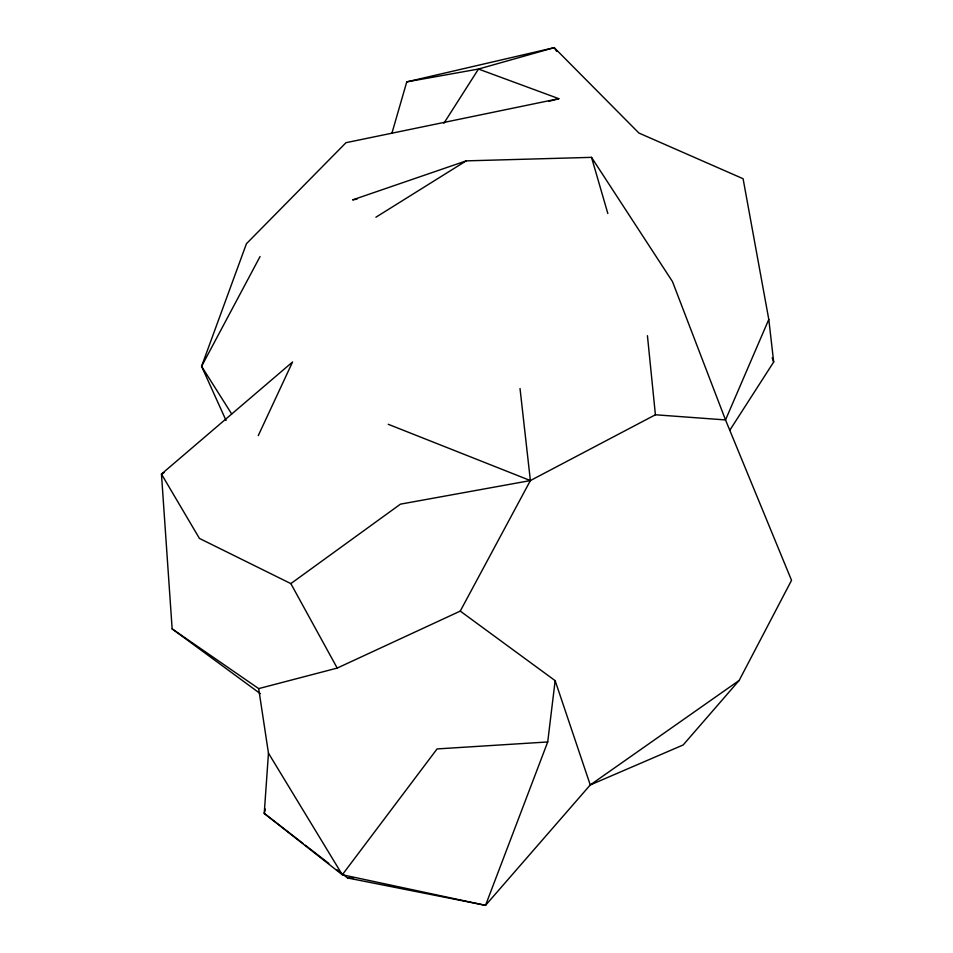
<?xml version="1.0" encoding="UTF-8"?>
<svg xmlns="http://www.w3.org/2000/svg" width="953" height="953" viewBox="0 0 953 953"><rect width="100%" height="100%" fill="white"/><g stroke="black" fill="none" stroke-linecap="round" stroke-linejoin="round"><path stroke-width="1.43" d="M258.251 435.64L292.571 361.973L161.462 474.082L172.148 628.897L258.68 688.614L268.46 753.168L264.231 813.409L342.318 874.759L485.53 905.35L590.264 784.95L739.159 680.442L791.538 580.329L725.519 419.928L672.484 281.6L591.515 157.352L466.196 160.866L352.634 199.88L357.03 199.106M341.722 873.424L347.583 877.975L485.53 905.35L547.713 741.958L555.146 680.656L460.251 611.099L337.207 668.077L258.68 688.614M265.363 809.085L264.231 813.409L302.971 843.417M391.909 133.253L406.764 81.875L554.241 47.65L638.939 133.063L743.09 178.723L768.797 319.422L773.681 362.009L729.891 430.113M768.797 319.422L725.519 419.928L655.402 414.781L530.38 480.574L400.451 504.149L290.844 583.605L199.427 538.421L161.462 474.082L164.011 472.593M260.062 256.548L201.583 366.333L226.04 420.44M460.251 611.099L530.38 480.574L520.028 388.55M443.919 123.235L478.489 69.045L554.241 47.65L556.671 51.391M739.159 680.442L683.17 744.96L590.264 784.95L555.146 680.656M375.899 217.224L466.196 160.866M548.857 101.34L558.827 98.683L478.489 69.045L406.764 81.875M558.827 98.683L345.987 142.688L246.422 243.73L201.583 366.333L231.674 413.947M547.713 741.958L437.07 748.927L342.318 874.759L268.46 753.168M347.583 877.975L353.468 878.404M388.205 424.276L530.38 480.574M172.148 628.897L260.288 693.641M305.317 845.24L328.797 863.43M337.017 869.791L339.363 871.614M290.844 583.605L337.207 668.077M772.156 357.84L773.681 362.009M591.515 157.352L607.835 213.496M647.432 335.694L655.402 414.781"/></g></svg>
